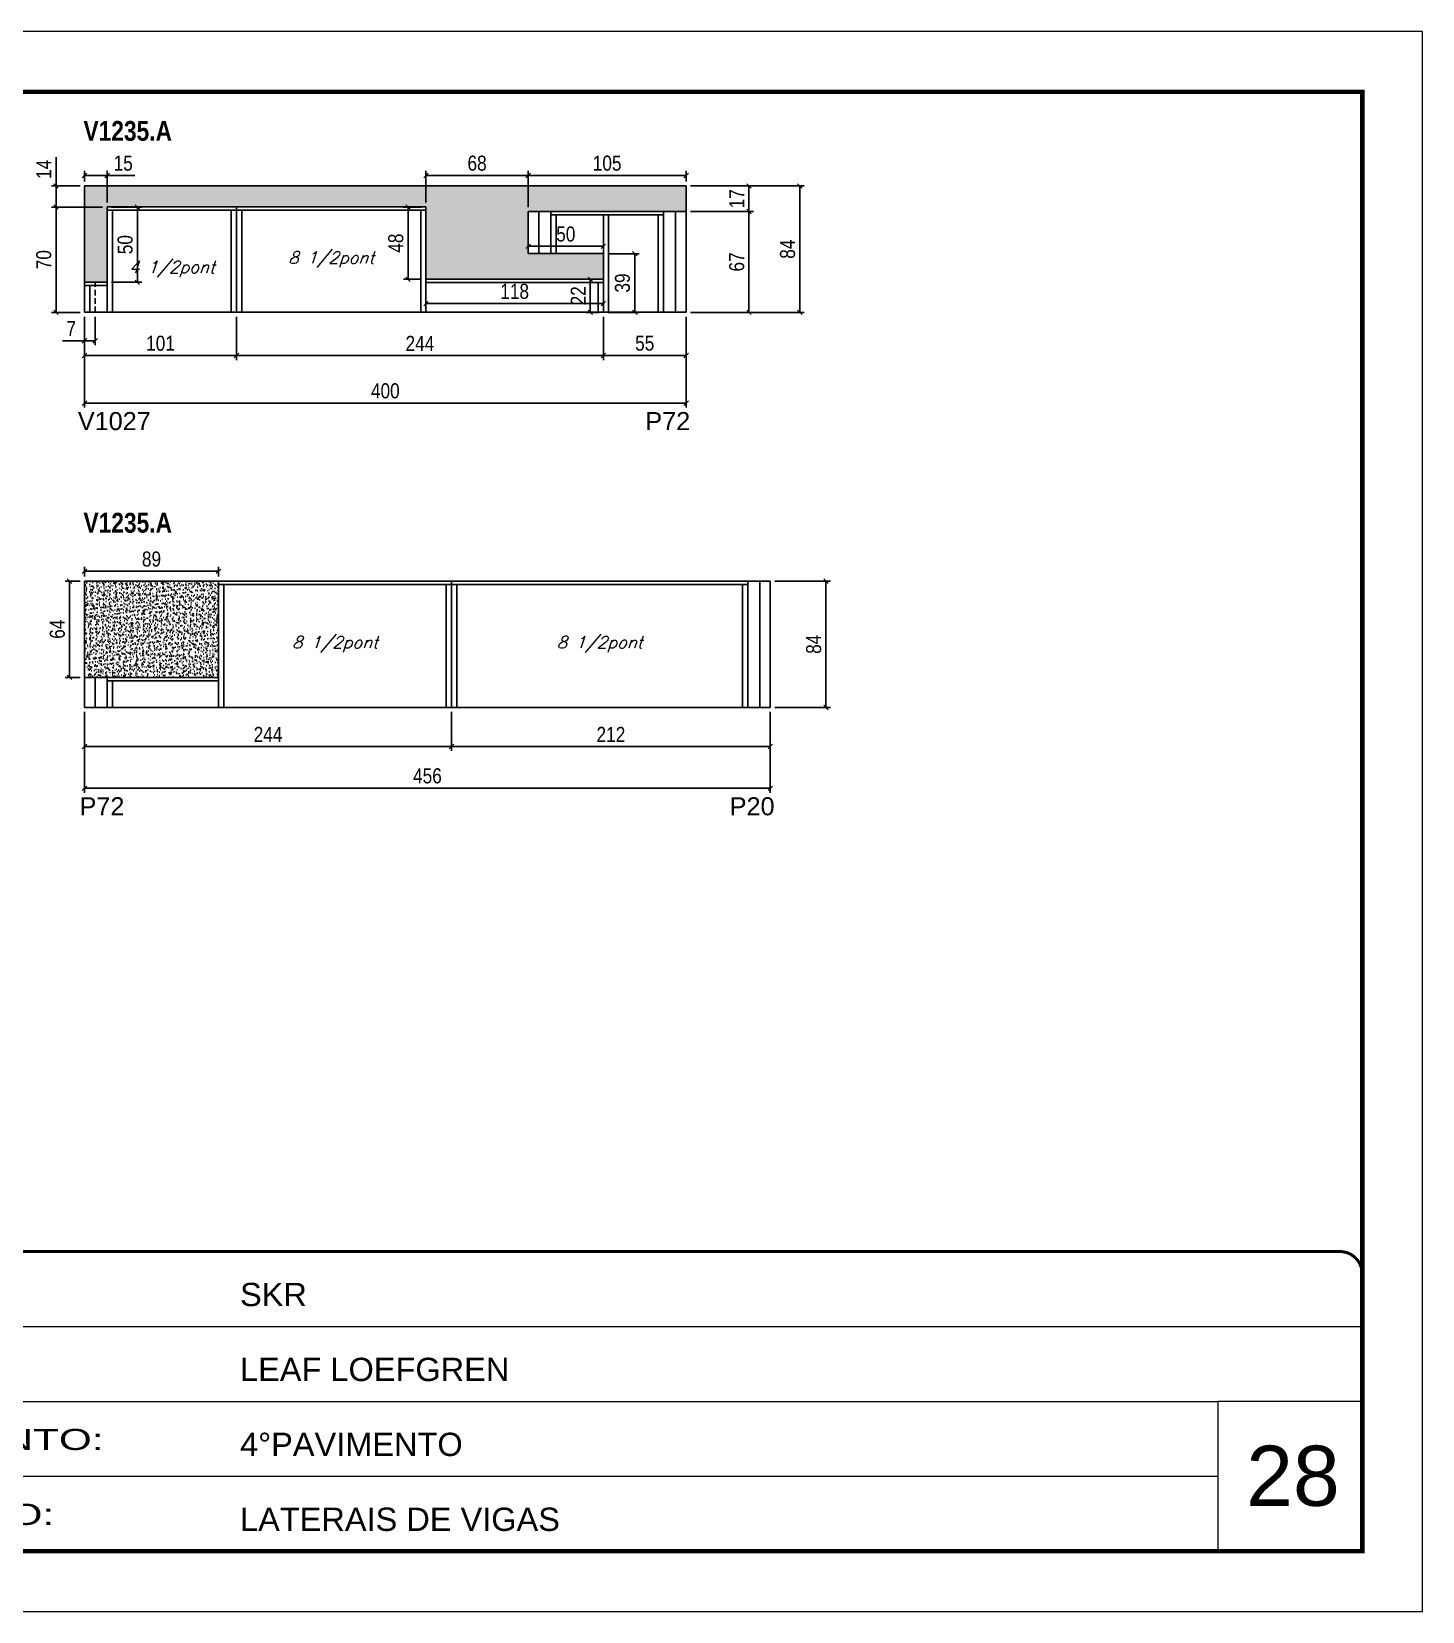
# Model space of a CAD drawing. Extents: x 3309 to 9563, y -2522 to 14608.
# Drawn here: x 8638 to 9563, y 6666 to 7716 of the extents above; entities that cross this region are included whole.
import ezdxf

# ---------------------------------------------------------------- set-up
doc = ezdxf.new("R2010")
doc.units = 0
for name, pattern in [('CONTINUO', [0]), ('DASHED', [0.75, 0.5, -0.25]), ('HIDDEN', [0.375, 0.25, -0.125])]:
    doc.linetypes.add(name, pattern=pattern)
for name, color, linetype in [('5', 5, 'Continuous'), ('COTA', 241, 'Continuous'), ('NOMENCLATURA', 7, 'Continuous'), ('Painéis', 200, 'Continuous'), ('SARR_2.2x7', 40, 'Continuous'), ('SARR_3.5x7', 81, 'Continuous'), ('texto', 7, 'Continuous')]:
    doc.layers.add(name, color=color, linetype=linetype)
for name, color, linetype, lineweight in [('CARIMBO', 255, 'Continuous', 9), ('Folhas', 255, 'Continuous', 9), ('SARRAFO DE PRESSAO', 251, 'DASHED', 9)]:
    doc.layers.add(name, color=color, linetype=linetype, lineweight=lineweight)
doc.styles.add('ARIAL', font='arial.ttf')
doc.styles.add('COTA TECNICA', font='techl___.ttf', dxfattribs={"height": 10})
doc.styles.add('Romans', font='romans.shx')
doc.styles.get("Standard").update_dxf_attribs({"font": 'arial.ttf'})
doc.styles.add('TECNICA', font='techb___.ttf', dxfattribs={"height": 10})
doc.styles.add('Tecnologia', font='')
doc.styles.get('Tecnologia').set_extended_font_data('Forgotten Futurist')
doc.dimstyles.new('PAINEL', dxfattribs={"dimtxt": 10, "dimasz": 3, "dimexe": 3, "dimexo": 3, "dimgap": 3, "dimtad": 1, "dimdec": 1, "dimzin": 12, "dimdsep": 46, "dimtxsty": 'COTA TECNICA', "dimblk1": 'OBLIQUE', "dimblk2": 'OBLIQUE', "dimsah": 1, "dimcen": 0.9, "dimclrd": 4, "dimclre": 4, "dimclrt": 240, "dimadec": 1, "dimazin": 3, "dimtfac": 1, "dimtdec": 1, "dimtmove": 0, "dimatfit": 3, "dimfxl": 1, "dimtolj": 1, "dimtzin": 12, "dimarcsym": 0})

# ---------------------------------------------------------------- blocks, each defined once
blk = doc.blocks.new('9999999999')
at = {"color": 30, "linetype": 'CONTINUO'}
for p, q in [((98564.6, 34379.6), (99584, 34379.6)), ((98564.6, 34329.8), (99488, 34329.8)), ((99584, 34329.8), (99488, 34329.8)), ((99488, 34329.8), (99488, 34230.2)), ((98564.6, 34280), (99488, 34280))]:
    blk.add_line(p, q, dxfattribs=at)
at = {"color": 30, "linetype": 'CONTINUO', "const_width": 2}
blk.add_lwpolyline([(99584, 34230.2), (99584, 34414.4, 0.414214), (99569, 34429.4), (98229, 34429.4, 0.414214), (98214, 34414.4), (98214, 34245.2, 0.414214), (98229, 34230.2), (99584, 34230.2)], format="xyb", dxfattribs=at)
at = {"layer": 'Folhas'}
blk.add_lwpolyline([(98139, 34190.2), (99624, 34190.2), (99624, 35240.2), (98139, 35240.2)], close=True, dxfattribs=at)
at = {"layer": 'Folhas', "color": 30, "const_width": 3}
blk.add_lwpolyline([(98214, 34230.2), (99584, 34230.2), (99584, 35200.2), (98214, 35200.2)], close=True, dxfattribs=at)
at = {"color": 7, "linetype": 'Continuous', "ltscale": 5, "style": 'ARIAL'}
for s, height, p in [('SKR', 15.48, (98837.7, 34393.1)), ('LEAF LOEFGREN', 15.483, (98837.7, 34343.3)), ('4°PAVIMENTO', 15.483, (98837.7, 34293.5)), ('LATERAIS DE VIGAS', 15.483, (98837.7, 34243.7))]:
    blk.add_text(s, height=height, dxfattribs=at).set_placement(p)
at = {"layer": 'Folhas', "color": 7, "style": 'Tecnologia', "width": 1.5}
for s, p in [('PAVIMENTO:', (98573.7, 34297.5)), ('PROJETO:', (98573.7, 34247.7))]:
    blk.add_text(s, height=14, dxfattribs=at).set_placement(p)
blk = doc.blocks.new('_Oblique')
at = {"color": 0, "linetype": 'ByBlock', "lineweight": -2}
blk.add_line((-0.5, -0.5), (0.5, 0.5), dxfattribs=at)
blk = doc.blocks.new('*D2726')
at = {"layer": 'COTA', "color": 4, "linetype": 'ByBlock', "lineweight": -2, "transparency": 16777216}
for p, q in [((8917.2, 7264.2), (8917.2, 7238.3)), ((9129.2, 7264.2), (9129.2, 7238.3)), ((9129.2, 7241.3), (8917.2, 7241.3))]:
    blk.add_line(p, q, dxfattribs=at)
at = {"layer": 'Defpoints', "color": 0, "linetype": 'ByBlock', "transparency": 16777216}
for p in [(8917.2, 7267.2), (9129.2, 7267.2), (8917.2, 7241.3)]:
    blk.add_point(p, dxfattribs=at)
at = {"layer": 'COTA', "color": 4, "linetype": 'ByBlock', "lineweight": -2, "transparency": 16777216, "xscale": 3, "yscale": 3, "zscale": 3, "rotation": 180}
blk.add_blockref('_Oblique', (8917.2, 7241.3), dxfattribs=at)
at = {"layer": 'COTA', "color": 4, "linetype": 'ByBlock', "lineweight": -2, "transparency": 16777216, "xscale": 3, "yscale": 3, "zscale": 3}
blk.add_blockref('_Oblique', (9129.2, 7241.3), dxfattribs=at)
at = {"layer": 'COTA', "color": 240, "linetype": 'ByBlock', "transparency": 16777216, "insert": (9023.2, 7249.3), "char_height": 10, "attachment_point": 5, "style": 'COTA TECNICA'}
blk.add_mtext('\\A1;212', dxfattribs=at)
blk = doc.blocks.new('*D2727')
at = {"layer": 'COTA', "color": 4, "linetype": 'ByBlock', "lineweight": -2, "transparency": 16777216}
for p, q in [((8673.2, 7264.2), (8673.2, 7238.3)), ((8917.2, 7264.2), (8917.2, 7238.3)), ((8917.2, 7241.3), (8673.2, 7241.3))]:
    blk.add_line(p, q, dxfattribs=at)
at = {"layer": 'Defpoints', "color": 0, "linetype": 'ByBlock', "transparency": 16777216}
for p in [(8673.2, 7267.2), (8917.2, 7267.2), (8673.2, 7241.3)]:
    blk.add_point(p, dxfattribs=at)
at = {"layer": 'COTA', "color": 4, "linetype": 'ByBlock', "lineweight": -2, "transparency": 16777216, "xscale": 3, "yscale": 3, "zscale": 3, "rotation": 180}
blk.add_blockref('_Oblique', (8673.2, 7241.3), dxfattribs=at)
at = {"layer": 'COTA', "color": 4, "linetype": 'ByBlock', "lineweight": -2, "transparency": 16777216, "xscale": 3, "yscale": 3, "zscale": 3}
blk.add_blockref('_Oblique', (8917.2, 7241.3), dxfattribs=at)
at = {"layer": 'COTA', "color": 240, "linetype": 'ByBlock', "transparency": 16777216, "insert": (8795.2, 7249.3), "char_height": 10, "attachment_point": 5, "style": 'COTA TECNICA'}
blk.add_mtext('\\A1;244', dxfattribs=at)
blk = doc.blocks.new('*D2734')
at = {"layer": 'COTA', "color": 4, "linetype": 'ByBlock', "lineweight": -2, "transparency": 16777216}
for p, q in [((8673.2, 7264.2), (8673.2, 7210.5)), ((9129.2, 7264.2), (9129.2, 7210.5)), ((9129.2, 7213.5), (8673.2, 7213.5))]:
    blk.add_line(p, q, dxfattribs=at)
at = {"layer": 'Defpoints', "color": 0, "linetype": 'ByBlock', "transparency": 16777216}
for p in [(8673.2, 7267.2), (9129.2, 7267.2), (8673.2, 7213.5)]:
    blk.add_point(p, dxfattribs=at)
at = {"layer": 'COTA', "color": 4, "linetype": 'ByBlock', "lineweight": -2, "transparency": 16777216, "xscale": 3, "yscale": 3, "zscale": 3, "rotation": 180}
blk.add_blockref('_Oblique', (8673.2, 7213.5), dxfattribs=at)
at = {"layer": 'COTA', "color": 4, "linetype": 'ByBlock', "lineweight": -2, "transparency": 16777216, "xscale": 3, "yscale": 3, "zscale": 3}
blk.add_blockref('_Oblique', (9129.2, 7213.5), dxfattribs=at)
at = {"layer": 'COTA', "color": 240, "linetype": 'ByBlock', "transparency": 16777216, "insert": (8901.2, 7221.7), "char_height": 10, "attachment_point": 5, "style": 'COTA TECNICA'}
blk.add_mtext('\\A1;456', dxfattribs=at)
blk = doc.blocks.new('*D2735')
at = {"layer": 'COTA', "color": 4, "lineweight": -2, "transparency": 16777216}
for p, q in [((9132.2, 7351.2), (9169.2, 7351.2)), ((9166.2, 7351.2), (9166.2, 7267.2)), ((9132.2, 7267.2), (9169.2, 7267.2))]:
    blk.add_line(p, q, dxfattribs=at)
at = {"layer": 'Defpoints', "color": 0, "transparency": 16777216}
for p in [(9129.2, 7351.2, 0), (9129.2, 7267.2, 0), (9166.2, 7267.2)]:
    blk.add_point(p, dxfattribs=at)
at = {"layer": 'COTA', "color": 4, "lineweight": -2, "transparency": 16777216, "xscale": 3, "yscale": 3, "zscale": 3}
for p, rotation in [((9166.2, 7351.2), 90), ((9166.2, 7267.2), 270)]:
    blk.add_blockref('_Oblique', p, dxfattribs=dict(at, rotation=rotation))
at = {"layer": 'COTA', "color": 240, "transparency": 16777216, "insert": (9158.1, 7309.2), "char_height": 10, "attachment_point": 5, "rotation": 90, "style": 'COTA TECNICA'}
blk.add_mtext('\\A1;84', dxfattribs=at)
blk = doc.blocks.new('*D2738')
at = {"layer": 'COTA', "color": 4, "lineweight": -2, "transparency": 16777216}
for p, q in [((9018.2, 7526.8), (9018.2, 7498.1)), ((9073.2, 7526.8), (9073.2, 7498.1)), ((9018.2, 7501.1), (9073.2, 7501.1))]:
    blk.add_line(p, q, dxfattribs=at)
at = {"layer": 'Defpoints', "color": 0, "transparency": 16777216}
for p in [(9018.2, 7529.8), (9073.2, 7529.8), (9073.2, 7501.1)]:
    blk.add_point(p, dxfattribs=at)
at = {"layer": 'COTA', "color": 4, "lineweight": -2, "transparency": 16777216, "xscale": 3, "yscale": 3, "zscale": 3, "rotation": 180}
blk.add_blockref('_Oblique', (9018.2, 7501.1), dxfattribs=at)
at = {"layer": 'COTA', "color": 4, "lineweight": -2, "transparency": 16777216, "xscale": 3, "yscale": 3, "zscale": 3}
blk.add_blockref('_Oblique', (9073.2, 7501.1), dxfattribs=at)
at = {"layer": 'COTA', "color": 240, "transparency": 16777216, "insert": (9045.7, 7509.3), "char_height": 10, "attachment_point": 5, "style": 'COTA TECNICA'}
blk.add_mtext('\\A1;55', dxfattribs=at)
blk = doc.blocks.new('*D2739')
at = {"layer": 'COTA', "color": 4, "lineweight": -2, "transparency": 16777216}
for p, q in [((8673.2, 7526.8), (8673.2, 7466.5)), ((9073.2, 7526.8), (9073.2, 7466.5)), ((8673.2, 7469.5), (9073.2, 7469.5))]:
    blk.add_line(p, q, dxfattribs=at)
at = {"layer": 'Defpoints', "color": 0, "transparency": 16777216}
for p in [(8673.2, 7529.8), (9073.2, 7529.8), (9073.2, 7469.5)]:
    blk.add_point(p, dxfattribs=at)
at = {"layer": 'COTA', "color": 4, "lineweight": -2, "transparency": 16777216, "xscale": 3, "yscale": 3, "zscale": 3, "rotation": 180}
blk.add_blockref('_Oblique', (8673.2, 7469.5), dxfattribs=at)
at = {"layer": 'COTA', "color": 4, "lineweight": -2, "transparency": 16777216, "xscale": 3, "yscale": 3, "zscale": 3}
blk.add_blockref('_Oblique', (9073.2, 7469.5), dxfattribs=at)
at = {"layer": 'COTA', "color": 240, "transparency": 16777216, "insert": (8873.2, 7477.6), "char_height": 10, "attachment_point": 5, "style": 'COTA TECNICA'}
blk.add_mtext('\\A1;400', dxfattribs=at)
blk = doc.blocks.new('*D2741')
at = {"layer": 'COTA', "color": 4, "lineweight": -2, "transparency": 16777216}
for p, q in [((9076.2, 7596.8), (9118, 7596.8)), ((9115, 7596.8), (9115, 7529.8)), ((9076.2, 7529.8), (9118, 7529.8))]:
    blk.add_line(p, q, dxfattribs=at)
at = {"layer": 'Defpoints', "color": 0, "transparency": 16777216}
for p in [(9073.2, 7596.8), (9073.2, 7529.8), (9115, 7529.8)]:
    blk.add_point(p, dxfattribs=at)
at = {"layer": 'COTA', "color": 4, "lineweight": -2, "transparency": 16777216, "xscale": 3, "yscale": 3, "zscale": 3}
for p, rotation in [((9115, 7596.8), 90), ((9115, 7529.8), 270)]:
    blk.add_blockref('_Oblique', p, dxfattribs=dict(at, rotation=rotation))
at = {"layer": 'COTA', "color": 240, "transparency": 16777216, "insert": (9106.9, 7563.3), "char_height": 10, "attachment_point": 5, "rotation": 90, "style": 'COTA TECNICA'}
blk.add_mtext('\\A1;67', dxfattribs=at)
blk = doc.blocks.new('*D2731')
at = {"layer": 'COTA', "color": 4, "lineweight": -2, "transparency": 16777216}
for p, q in [((8685.2, 7599.8), (8651.2, 7599.8)), ((8654.2, 7599.8), (8654.2, 7529.8)), ((8670.2, 7529.8), (8651.2, 7529.8))]:
    blk.add_line(p, q, dxfattribs=at)
at = {"layer": 'Defpoints', "color": 0, "transparency": 16777216}
for p in [(8688.2, 7599.8), (8654.2, 7529.8), (8673.2, 7529.8)]:
    blk.add_point(p, dxfattribs=at)
at = {"layer": 'COTA', "color": 4, "lineweight": -2, "transparency": 16777216, "xscale": 3, "yscale": 3, "zscale": 3}
for p, rotation in [((8654.2, 7599.8), 90), ((8654.2, 7529.8), 270)]:
    blk.add_blockref('_Oblique', p, dxfattribs=dict(at, rotation=rotation))
at = {"layer": 'COTA', "color": 240, "transparency": 16777216, "insert": (8646.1, 7564.8), "char_height": 10, "attachment_point": 5, "rotation": 90, "style": 'COTA TECNICA'}
blk.add_mtext('\\A1;70', dxfattribs=at)
blk = doc.blocks.new('*D2732')
at = {"layer": 'COTA', "color": 4, "lineweight": -2, "transparency": 16777216}
for p, q in [((8654.2, 7613.8), (8654.2, 7633)), ((8670.2, 7613.8), (8651.2, 7613.8)), ((8654.2, 7599.8), (8654.2, 7613.8)), ((8685.2, 7599.8), (8651.2, 7599.8))]:
    blk.add_line(p, q, dxfattribs=at)
at = {"layer": 'Defpoints', "color": 0, "transparency": 16777216}
for p in [(8654.2, 7613.8), (8673.2, 7613.8), (8688.2, 7599.8)]:
    blk.add_point(p, dxfattribs=at)
at = {"layer": 'COTA', "color": 4, "lineweight": -2, "transparency": 16777216, "xscale": 3, "yscale": 3, "zscale": 3}
for p, rotation in [((8654.2, 7613.8), 90), ((8654.2, 7599.8), 270)]:
    blk.add_blockref('_Oblique', p, dxfattribs=dict(at, rotation=rotation))
at = {"layer": 'COTA', "color": 240, "transparency": 16777216, "insert": (8646.1, 7624.9), "char_height": 10, "attachment_point": 5, "rotation": 90, "style": 'COTA TECNICA'}
blk.add_mtext('\\A1;14', dxfattribs=at)
blk = doc.blocks.new('*D2743')
at = {"layer": 'COTA', "color": 4, "lineweight": -2, "transparency": 16777216}
for p, q in [((8673.2, 7526.8), (8673.2, 7507.9)), ((8680.2, 7526.8), (8680.2, 7507.9)), ((8673.2, 7510.9), (8658.5, 7510.9)), ((8680.2, 7510.9), (8673.2, 7510.9))]:
    blk.add_line(p, q, dxfattribs=at)
at = {"layer": 'Defpoints', "color": 0, "transparency": 16777216}
for p in [(8673.2, 7529.8), (8680.2, 7529.8), (8673.2, 7510.9)]:
    blk.add_point(p, dxfattribs=at)
at = {"layer": 'COTA', "color": 4, "lineweight": -2, "transparency": 16777216, "xscale": 3, "yscale": 3, "zscale": 3, "rotation": 180}
blk.add_blockref('_Oblique', (8673.2, 7510.9), dxfattribs=at)
at = {"layer": 'COTA', "color": 4, "lineweight": -2, "transparency": 16777216, "xscale": 3, "yscale": 3, "zscale": 3}
blk.add_blockref('_Oblique', (8680.2, 7510.9), dxfattribs=at)
at = {"layer": 'COTA', "color": 240, "transparency": 16777216, "insert": (8664.3, 7519), "char_height": 10, "attachment_point": 5, "style": 'COTA TECNICA'}
blk.add_mtext('\\A1;7', dxfattribs=at)
blk = doc.blocks.new('*D2744')
at = {"layer": 'COTA', "color": 4, "lineweight": -2, "transparency": 16777216}
for p, q in [((8900.2, 7602.8), (8900.2, 7623.8)), ((8968.2, 7599.8), (8968.2, 7623.8)), ((8968.2, 7620.8), (8900.2, 7620.8))]:
    blk.add_line(p, q, dxfattribs=at)
at = {"layer": 'Defpoints', "color": 0, "transparency": 16777216}
for p in [(8900.2, 7620.8), (8900.2, 7599.8), (8968.2, 7596.8)]:
    blk.add_point(p, dxfattribs=at)
at = {"layer": 'COTA', "color": 4, "lineweight": -2, "transparency": 16777216, "xscale": 3, "yscale": 3, "zscale": 3, "rotation": 180}
blk.add_blockref('_Oblique', (8900.2, 7620.8), dxfattribs=at)
at = {"layer": 'COTA', "color": 4, "lineweight": -2, "transparency": 16777216, "xscale": 3, "yscale": 3, "zscale": 3}
blk.add_blockref('_Oblique', (8968.2, 7620.8), dxfattribs=at)
at = {"layer": 'COTA', "color": 240, "transparency": 16777216, "insert": (8934.2, 7628.9), "char_height": 10, "attachment_point": 5, "style": 'COTA TECNICA'}
blk.add_mtext('\\A1;68', dxfattribs=at)
blk = doc.blocks.new('*D2745')
at = {"layer": 'COTA', "color": 4, "lineweight": -2, "transparency": 16777216}
for p, q in [((8673.2, 7616.8), (8673.2, 7623.8)), ((8688.2, 7602.8), (8688.2, 7623.8)), ((8673.2, 7620.8), (8688.2, 7620.8)), ((8688.2, 7620.8), (8706.6, 7620.8))]:
    blk.add_line(p, q, dxfattribs=at)
at = {"layer": 'Defpoints', "color": 0, "transparency": 16777216}
for p in [(8673.2, 7613.8), (8688.2, 7620.8), (8688.2, 7599.8)]:
    blk.add_point(p, dxfattribs=at)
at = {"layer": 'COTA', "color": 4, "lineweight": -2, "transparency": 16777216, "xscale": 3, "yscale": 3, "zscale": 3, "rotation": 180}
blk.add_blockref('_Oblique', (8673.2, 7620.8), dxfattribs=at)
at = {"layer": 'COTA', "color": 4, "lineweight": -2, "transparency": 16777216, "xscale": 3, "yscale": 3, "zscale": 3}
blk.add_blockref('_Oblique', (8688.2, 7620.8), dxfattribs=at)
at = {"layer": 'COTA', "color": 240, "transparency": 16777216, "insert": (8698.9, 7628.9), "char_height": 10, "attachment_point": 5, "style": 'COTA TECNICA'}
blk.add_mtext('\\A1;15', dxfattribs=at)
blk = doc.blocks.new('*D2747')
at = {"layer": 'COTA', "color": 4, "lineweight": -2, "transparency": 16777216}
for p, q in [((9076.2, 7613.8), (9118, 7613.8)), ((9115, 7596.8), (9115, 7613.8)), ((9076.2, 7596.8), (9118, 7596.8))]:
    blk.add_line(p, q, dxfattribs=at)
at = {"layer": 'Defpoints', "color": 0, "transparency": 16777216}
for p in [(9073.2, 7613.8), (9115, 7613.8), (9073.2, 7596.8)]:
    blk.add_point(p, dxfattribs=at)
at = {"layer": 'COTA', "color": 4, "lineweight": -2, "transparency": 16777216, "xscale": 3, "yscale": 3, "zscale": 3}
for p, rotation in [((9115, 7613.8), 90), ((9115, 7596.8), 270)]:
    blk.add_blockref('_Oblique', p, dxfattribs=dict(at, rotation=rotation))
at = {"layer": 'COTA', "color": 240, "transparency": 16777216, "insert": (9106.9, 7605.3), "char_height": 10, "attachment_point": 5, "rotation": 90, "style": 'COTA TECNICA'}
blk.add_mtext('\\A1;17', dxfattribs=at)
blk = doc.blocks.new('*D2748')
at = {"layer": 'COTA', "color": 4, "lineweight": -2, "transparency": 16777216}
for p, q in [((9076.2, 7613.8), (9151.8, 7613.8)), ((9148.8, 7529.8), (9148.8, 7613.8)), ((9076.2, 7529.8), (9151.8, 7529.8))]:
    blk.add_line(p, q, dxfattribs=at)
at = {"layer": 'Defpoints', "color": 0, "transparency": 16777216}
for p in [(9073.2, 7613.8), (9148.8, 7613.8), (9073.2, 7529.8)]:
    blk.add_point(p, dxfattribs=at)
at = {"layer": 'COTA', "color": 4, "lineweight": -2, "transparency": 16777216, "xscale": 3, "yscale": 3, "zscale": 3}
for p, rotation in [((9148.8, 7613.8), 90), ((9148.8, 7529.8), 270)]:
    blk.add_blockref('_Oblique', p, dxfattribs=dict(at, rotation=rotation))
at = {"layer": 'COTA', "color": 240, "transparency": 16777216, "insert": (9140.7, 7571.8), "char_height": 10, "attachment_point": 5, "rotation": 90, "style": 'COTA TECNICA'}
blk.add_mtext('\\A1;84', dxfattribs=at)
blk = doc.blocks.new('*D2749')
at = {"layer": 'COTA', "color": 4, "lineweight": -2, "transparency": 16777216}
for p, q in [((8968.2, 7599.8), (8968.2, 7623.8)), ((9073.2, 7616.8), (9073.2, 7623.8)), ((8968.2, 7620.8), (9073.2, 7620.8))]:
    blk.add_line(p, q, dxfattribs=at)
at = {"layer": 'Defpoints', "color": 0, "transparency": 16777216}
for p in [(9073.2, 7620.8), (9073.2, 7613.8), (8968.2, 7596.8)]:
    blk.add_point(p, dxfattribs=at)
at = {"layer": 'COTA', "color": 4, "lineweight": -2, "transparency": 16777216, "xscale": 3, "yscale": 3, "zscale": 3, "rotation": 180}
blk.add_blockref('_Oblique', (8968.2, 7620.8), dxfattribs=at)
at = {"layer": 'COTA', "color": 4, "lineweight": -2, "transparency": 16777216, "xscale": 3, "yscale": 3, "zscale": 3}
blk.add_blockref('_Oblique', (9073.2, 7620.8), dxfattribs=at)
at = {"layer": 'COTA', "color": 240, "transparency": 16777216, "insert": (9020.7, 7628.9), "char_height": 10, "attachment_point": 5, "style": 'COTA TECNICA'}
blk.add_mtext('\\A1;105', dxfattribs=at)
blk = doc.blocks.new('*D2750')
at = {"layer": 'COTA', "color": 4, "lineweight": -2, "transparency": 16777216}
for p, q in [((8968.2, 7571.8), (8968.2, 7576.7)), ((9018.2, 7573.7), (8968.2, 7573.7)), ((9018.2, 7571.8), (9018.2, 7576.7))]:
    blk.add_line(p, q, dxfattribs=at)
at = {"layer": 'Defpoints', "color": 0, "transparency": 16777216}
for p in [(8968.2, 7573.7), (8968.2, 7568.8), (9018.2, 7568.8)]:
    blk.add_point(p, dxfattribs=at)
at = {"layer": 'COTA', "color": 4, "lineweight": -2, "transparency": 16777216, "xscale": 3, "yscale": 3, "zscale": 3, "rotation": 180}
blk.add_blockref('_Oblique', (8968.2, 7573.7), dxfattribs=at)
at = {"layer": 'COTA', "color": 4, "lineweight": -2, "transparency": 16777216, "xscale": 3, "yscale": 3, "zscale": 3}
blk.add_blockref('_Oblique', (9018.2, 7573.7), dxfattribs=at)
at = {"layer": 'COTA', "color": 240, "transparency": 16777216, "insert": (8993.2, 7581.8), "char_height": 10, "attachment_point": 5, "style": 'COTA TECNICA'}
blk.add_mtext('\\A1;50', dxfattribs=at)
blk = doc.blocks.new('*D2751')
at = {"layer": 'COTA', "color": 4, "lineweight": -2, "transparency": 16777216}
for p, q in [((9021.2, 7568.8), (9042.1, 7568.8)), ((9039.1, 7568.8), (9039.1, 7529.8)), ((9021.2, 7529.8), (9042.1, 7529.8))]:
    blk.add_line(p, q, dxfattribs=at)
at = {"layer": 'Defpoints', "color": 0, "transparency": 16777216}
for p in [(9018.2, 7568.8), (9018.2, 7529.8), (9039.1, 7529.8)]:
    blk.add_point(p, dxfattribs=at)
at = {"layer": 'COTA', "color": 4, "lineweight": -2, "transparency": 16777216, "xscale": 3, "yscale": 3, "zscale": 3}
for p, rotation in [((9039.1, 7568.8), 90), ((9039.1, 7529.8), 270)]:
    blk.add_blockref('_Oblique', p, dxfattribs=dict(at, rotation=rotation))
at = {"layer": 'COTA', "color": 240, "transparency": 16777216, "insert": (9030.9, 7549.3), "char_height": 10, "attachment_point": 5, "rotation": 90, "style": 'COTA TECNICA'}
blk.add_mtext('\\A1;39', dxfattribs=at)
blk = doc.blocks.new('*D2752')
at = {"layer": 'COTA', "color": 4, "lineweight": -2, "transparency": 16777216}
for p, q in [((8673.2, 7526.8), (8673.2, 7498.1)), ((8774.2, 7526.8), (8774.2, 7498.1)), ((8673.2, 7501.1), (8774.2, 7501.1))]:
    blk.add_line(p, q, dxfattribs=at)
at = {"layer": 'Defpoints', "color": 0, "transparency": 16777216}
for p in [(8673.2, 7529.8), (8774.2, 7529.8), (8774.2, 7501.1)]:
    blk.add_point(p, dxfattribs=at)
at = {"layer": 'COTA', "color": 4, "lineweight": -2, "transparency": 16777216, "xscale": 3, "yscale": 3, "zscale": 3, "rotation": 180}
blk.add_blockref('_Oblique', (8673.2, 7501.1), dxfattribs=at)
at = {"layer": 'COTA', "color": 4, "lineweight": -2, "transparency": 16777216, "xscale": 3, "yscale": 3, "zscale": 3}
blk.add_blockref('_Oblique', (8774.2, 7501.1), dxfattribs=at)
at = {"layer": 'COTA', "color": 240, "transparency": 16777216, "insert": (8723.7, 7509.2), "char_height": 10, "attachment_point": 5, "style": 'COTA TECNICA'}
blk.add_mtext('\\A1;101', dxfattribs=at)
blk = doc.blocks.new('*D2753')
at = {"layer": 'COTA', "color": 4, "lineweight": -2, "transparency": 16777216}
for p, q in [((8774.2, 7526.8), (8774.2, 7498.1)), ((9018.2, 7526.8), (9018.2, 7498.1)), ((8774.2, 7501.1), (9018.2, 7501.1))]:
    blk.add_line(p, q, dxfattribs=at)
at = {"layer": 'Defpoints', "color": 0, "transparency": 16777216}
for p in [(8774.2, 7529.8), (9018.2, 7529.8), (9018.2, 7501.1)]:
    blk.add_point(p, dxfattribs=at)
at = {"layer": 'COTA', "color": 4, "lineweight": -2, "transparency": 16777216, "xscale": 3, "yscale": 3, "zscale": 3, "rotation": 180}
blk.add_blockref('_Oblique', (8774.2, 7501.1), dxfattribs=at)
at = {"layer": 'COTA', "color": 4, "lineweight": -2, "transparency": 16777216, "xscale": 3, "yscale": 3, "zscale": 3}
blk.add_blockref('_Oblique', (9018.2, 7501.1), dxfattribs=at)
at = {"layer": 'COTA', "color": 240, "transparency": 16777216, "insert": (8896.2, 7509.2), "char_height": 10, "attachment_point": 5, "style": 'COTA TECNICA'}
blk.add_mtext('\\A1;244', dxfattribs=at)
blk = doc.blocks.new('*D2754')
at = {"layer": 'COTA', "color": 4, "lineweight": -2, "transparency": 16777216}
for p, q in [((8900.2, 7548.8), (8900.2, 7532.6)), ((9018.2, 7548.8), (9018.2, 7532.6)), ((9018.2, 7535.6), (8900.2, 7535.6))]:
    blk.add_line(p, q, dxfattribs=at)
at = {"layer": 'Defpoints', "color": 0, "transparency": 16777216}
for p in [(8900.2, 7551.8), (9018.2, 7551.8), (8900.2, 7535.6)]:
    blk.add_point(p, dxfattribs=at)
at = {"layer": 'COTA', "color": 4, "lineweight": -2, "transparency": 16777216, "xscale": 3, "yscale": 3, "zscale": 3, "rotation": 180}
blk.add_blockref('_Oblique', (8900.2, 7535.6), dxfattribs=at)
at = {"layer": 'COTA', "color": 4, "lineweight": -2, "transparency": 16777216, "xscale": 3, "yscale": 3, "zscale": 3}
blk.add_blockref('_Oblique', (9018.2, 7535.6), dxfattribs=at)
at = {"layer": 'COTA', "color": 240, "transparency": 16777216, "insert": (8959.2, 7543.7), "char_height": 10, "attachment_point": 5, "style": 'COTA TECNICA'}
blk.add_mtext('\\A1;118', dxfattribs=at)
blk = doc.blocks.new('*D2755')
at = {"layer": 'COTA', "color": 4, "lineweight": -2, "transparency": 16777216}
for p, q in [((9015.2, 7551.8), (9006.5, 7551.8)), ((9009.5, 7529.8), (9009.5, 7551.8)), ((9015.2, 7529.8), (9006.5, 7529.8))]:
    blk.add_line(p, q, dxfattribs=at)
at = {"layer": 'Defpoints', "color": 0, "transparency": 16777216}
for p in [(9009.5, 7551.8), (9018.2, 7551.8), (9018.2, 7529.8)]:
    blk.add_point(p, dxfattribs=at)
at = {"layer": 'COTA', "color": 4, "lineweight": -2, "transparency": 16777216, "xscale": 3, "yscale": 3, "zscale": 3}
for p, rotation in [((9009.5, 7551.8), 90), ((9009.5, 7529.8), 270)]:
    blk.add_blockref('_Oblique', p, dxfattribs=dict(at, rotation=rotation))
at = {"layer": 'COTA', "color": 240, "transparency": 16777216, "insert": (9001.5, 7540.8), "char_height": 10, "attachment_point": 5, "rotation": 90, "style": 'COTA TECNICA'}
blk.add_mtext('\\A1;22', dxfattribs=at)
blk = doc.blocks.new('*D2756')
at = {"layer": 'COTA', "color": 4, "lineweight": -2, "transparency": 16777216}
for p, q in [((8897.2, 7599.8), (8885.3, 7599.8)), ((8888.3, 7551.8), (8888.3, 7599.8)), ((8897.2, 7551.8), (8885.3, 7551.8))]:
    blk.add_line(p, q, dxfattribs=at)
at = {"layer": 'Defpoints', "color": 0, "transparency": 16777216}
for p in [(8888.3, 7599.8), (8900.2, 7599.8), (8900.2, 7551.8)]:
    blk.add_point(p, dxfattribs=at)
at = {"layer": 'COTA', "color": 4, "lineweight": -2, "transparency": 16777216, "xscale": 3, "yscale": 3, "zscale": 3}
for p, rotation in [((8888.3, 7599.8), 90), ((8888.3, 7551.8), 270)]:
    blk.add_blockref('_Oblique', p, dxfattribs=dict(at, rotation=rotation))
at = {"layer": 'COTA', "color": 240, "transparency": 16777216, "insert": (8880.2, 7575.8), "char_height": 10, "attachment_point": 5, "rotation": 90, "style": 'COTA TECNICA'}
blk.add_mtext('\\A1;48', dxfattribs=at)
blk = doc.blocks.new('*D2757')
at = {"layer": 'COTA', "color": 4, "lineweight": -2, "transparency": 16777216}
for p, q in [((8691.2, 7599.8), (8711.3, 7599.8)), ((8708.3, 7599.8), (8708.3, 7549.8)), ((8691.2, 7549.8), (8711.3, 7549.8))]:
    blk.add_line(p, q, dxfattribs=at)
at = {"layer": 'Defpoints', "color": 0, "transparency": 16777216}
for p in [(8688.2, 7599.8), (8688.2, 7549.8), (8708.3, 7549.8)]:
    blk.add_point(p, dxfattribs=at)
at = {"layer": 'COTA', "color": 4, "lineweight": -2, "transparency": 16777216, "xscale": 3, "yscale": 3, "zscale": 3}
for p, rotation in [((8708.3, 7599.8), 90), ((8708.3, 7549.8), 270)]:
    blk.add_blockref('_Oblique', p, dxfattribs=dict(at, rotation=rotation))
at = {"layer": 'COTA', "color": 240, "transparency": 16777216, "insert": (8700.2, 7574.8), "char_height": 10, "attachment_point": 5, "rotation": 90, "style": 'COTA TECNICA'}
blk.add_mtext('\\A1;50', dxfattribs=at)
blk = doc.blocks.new('*D2758')
at = {"layer": 'COTA', "color": 4, "lineweight": -2, "transparency": 16777216}
for p, q in [((8673.2, 7354.2), (8673.2, 7360.7)), ((8762.2, 7354.2), (8762.2, 7360.7)), ((8762.2, 7357.7), (8673.2, 7357.7))]:
    blk.add_line(p, q, dxfattribs=at)
at = {"layer": 'Defpoints', "color": 0, "transparency": 16777216}
for p in [(8673.2, 7357.7), (8673.2, 7351.2), (8762.2, 7351.2)]:
    blk.add_point(p, dxfattribs=at)
at = {"layer": 'COTA', "color": 4, "lineweight": -2, "transparency": 16777216, "xscale": 3, "yscale": 3, "zscale": 3, "rotation": 180}
blk.add_blockref('_Oblique', (8673.2, 7357.7), dxfattribs=at)
at = {"layer": 'COTA', "color": 4, "lineweight": -2, "transparency": 16777216, "xscale": 3, "yscale": 3, "zscale": 3}
blk.add_blockref('_Oblique', (8762.2, 7357.7), dxfattribs=at)
at = {"layer": 'COTA', "color": 240, "transparency": 16777216, "insert": (8717.7, 7365.8), "char_height": 10, "attachment_point": 5, "style": 'COTA TECNICA'}
blk.add_mtext('\\A1;89', dxfattribs=at)
blk = doc.blocks.new('*D2759')
at = {"layer": 'COTA', "color": 4, "lineweight": -2, "transparency": 16777216}
for p, q in [((8670.2, 7351.2), (8660.2, 7351.2)), ((8663.2, 7287.2), (8663.2, 7351.2)), ((8670.2, 7287.2), (8660.2, 7287.2))]:
    blk.add_line(p, q, dxfattribs=at)
at = {"layer": 'Defpoints', "color": 0, "transparency": 16777216}
for p in [(8663.2, 7351.2), (8673.2, 7351.2), (8673.2, 7287.2)]:
    blk.add_point(p, dxfattribs=at)
at = {"layer": 'COTA', "color": 4, "lineweight": -2, "transparency": 16777216, "xscale": 3, "yscale": 3, "zscale": 3}
for p, rotation in [((8663.2, 7351.2), 90), ((8663.2, 7287.2), 270)]:
    blk.add_blockref('_Oblique', p, dxfattribs=dict(at, rotation=rotation))
at = {"layer": 'COTA', "color": 240, "transparency": 16777216, "insert": (8655.1, 7319.2), "char_height": 10, "attachment_point": 5, "rotation": 90, "style": 'COTA TECNICA'}
blk.add_mtext('\\A1;64', dxfattribs=at)

msp = doc.modelspace()

# ---------------------------------------------------------------- hatches: boundary and pattern name
at = {"layer": 'COTA'}
h = msp.add_hatch(dxfattribs=at)
h.set_pattern_fill('AR-CONC', color=256, scale=0.03)
h.set_pattern_definition([(50, (35.5063, 0), (5.46554, -0.4781726), [0.5715, -6.2865]), (355, (35.5063, 0), (-1.0573026, 5.7317054), [0.4572, -5.0292175]), (100.451445, (35.962, -0.04), (4.4082374, 5.2535326), [0.4857003, -5.3427073]), (46.1842, (35.506, 1.524), (8.1323712, -1.26127), [0.85725, -9.42975]), (96.63556, (36.184, 1.419), (7.122124, 7.422784), [0.7285507, -8.014068]), (351.18415, (35.506, 1.524), (7.122124, 7.422784), [0.685799, -7.543792]), (21, (36.2683, 1.143), (4.5484317, -3.067956), [0.5715, -6.2865]), (326, (36.2683, 1.143), (1.8540609, 5.525639), [0.4572, -5.0292]), (71.451445, (36.6473, 0.8873), (6.4024926, 2.457683), [0.4857003, -5.342698]), (37.5, (35.5063, 0), (0.0926581, 2.53665117), [0, -4.96824, 0, -5.1054, 0, -5.04825]), (7.5, (35.5063, 0), (2.0045899, 3.00541724), [0, -2.91084, 0, -4.85394, 0, -1.92405]), (327.5, (33.807, 0), (4.06771786, -0.17186232), [0, -1.905, 0, -5.9436, 0, -7.8867]), (317.5, (33.045, 0), (4.4438754, 0.7627947), [0, -2.4765, 0, -3.94716, 0, -5.6007])])
h.paths.add_polyline_path([(8900.2, 7551.85), (9018.2, 7551.85), (9018.2, 7568.85), (8968.2, 7568.85), (8968.2, 7596.85), (9073.2, 7596.85), (9073.2, 7613.85), (8673.2, 7613.85), (8673.2, 7549.85), (8688.2, 7549.85), (8688.2, 7599.85), (8900.2, 7599.85)])
h = msp.add_hatch(dxfattribs=at)
h.set_pattern_fill('AR-CONC', color=256, scale=0.03)
h.set_pattern_definition([(50, (35.5063, -58.417), (5.46554, -0.4781726), [0.5715, -6.2865]), (355, (35.5063, -58.417), (-1.0573026, 5.7317054), [0.4572, -5.0292175]), (100.451445, (35.962, -58.457), (4.4082374, 5.2535326), [0.4857003, -5.3427073]), (46.1842, (35.506, -56.893), (8.1323712, -1.26127), [0.85725, -9.42975]), (96.63556, (36.184, -56.998), (7.122124, 7.422784), [0.7285507, -8.014068]), (351.18415, (35.506, -56.893), (7.122124, 7.422784), [0.685799, -7.543792]), (21, (36.2683, -57.274), (4.5484317, -3.067956), [0.5715, -6.2865]), (326, (36.2683, -57.274), (1.8540609, 5.525639), [0.4572, -5.0292]), (71.451445, (36.6473, -57.53), (6.4024926, 2.457683), [0.4857003, -5.342698]), (37.5, (35.5063, -58.4171), (0.0926581, 2.53665117), [0, -4.96824, 0, -5.1054, 0, -5.04825]), (7.5, (35.5063, -58.417), (2.0045899, 3.00541724), [0, -2.91084, 0, -4.85394, 0, -1.92405]), (327.5, (33.807, -58.4171), (4.06771786, -0.17186232), [0, -1.905, 0, -5.9436, 0, -7.8867]), (317.5, (33.045, -58.417), (4.4438754, 0.7627947), [0, -2.4765, 0, -3.94716, 0, -5.6007])])
h.paths.add_polyline_path([(8762.2, 7351.17), (8673.2, 7351.17), (8673.2, 7287.17), (8762.2, 7287.17)])

# ---------------------------------------------------------------- linework, layer by layer
for p, q in [((9073.2, 7613.85), (8673.2, 7613.85)), ((8673.2, 7549.85), (8673.2, 7613.85)), ((9073.2, 7596.85), (9073.2, 7613.85)), ((9018.2, 7568.85), (9018.2, 7594.65)), ((8688.2, 7549.85), (8688.2, 7529.85)), ((8673.2, 7287.17), (8673.2, 7351.17)), ((8673.2, 7351.17), (8762.2, 7351.17))]:
    msp.add_line(p, q, dxfattribs=at)
at = {"layer": 'Painéis', "linetype": 'ByBlock'}
for p, q in [((8900.2, 7599.85), (8688.2, 7599.85)), ((8688.2, 7599.85), (8688.2, 7549.85)), ((8774.2, 7599.85), (8774.2, 7529.85)), ((8900.2, 7551.85), (8900.2, 7599.85)), ((9073.2, 7596.85), (8968.2, 7596.85)), ((8968.2, 7568.85), (8968.2, 7596.85)), ((9073.2, 7529.85), (9073.2, 7596.85)), ((9018.2, 7568.85), (8968.2, 7568.85)), ((9018.2, 7568.85), (9018.2, 7529.85)), ((8673.2, 7549.85), (8673.2, 7529.85)), ((8673.2, 7549.85), (8688.2, 7549.85)), ((8900.2, 7551.85), (9018.2, 7551.85)), ((8673.2, 7529.85), (8968.2, 7529.85)), ((9073.2, 7529.85), (8968.2, 7529.85)), ((9129.2, 7351.17), (8762.2, 7351.17)), ((8762.2, 7287.17), (8762.2, 7351.17)), ((8917.2, 7267.17), (8917.2, 7351.17)), ((9129.2, 7267.17), (9129.2, 7351.17)), ((8673.2, 7267.17), (8673.2, 7287.17)), ((8762.2, 7287.17), (8673.2, 7287.17)), ((9129.2, 7267.17), (8673.2, 7267.17))]:
    msp.add_line(p, q, dxfattribs=at)
at = {"layer": 'SARR_2.2x7', "linetype": 'Continuous'}
for p, q in [((8688.2, 7597.65), (8774.2, 7597.65)), ((8774.2, 7597.65), (8900.2, 7597.65)), ((8975.2, 7568.85), (8975.2, 7596.85)), ((9058.2, 7594.65), (8983.2, 7594.65)), ((9066.2, 7529.85), (9066.2, 7596.85)), ((9018.2, 7549.65), (8900.2, 7549.65)), ((8673.2, 7547.65), (8688.2, 7547.65)), ((9122.2, 7267.17), (9122.2, 7351.17)), ((8917.2, 7348.97), (8762.2, 7348.97)), ((9114.2, 7348.97), (8917.2, 7348.97)), ((8680.2, 7267.17), (8680.2, 7287.17)), ((8688.2, 7284.97), (8762.2, 7284.97))]:
    msp.add_line(p, q, dxfattribs=at)
at = {"layer": 'SARR_2.2x7', "linetype": 'HIDDEN', "ltscale": 15}
msp.add_line((8680.2, 7529.85), (8680.2, 7549.85), dxfattribs=at)
at = {"layer": 'SARR_3.5x7'}
for p, q in [((8691.7, 7597.65), (8691.7, 7529.85)), ((8770.7, 7597.65), (8770.7, 7529.85)), ((8777.7, 7597.65), (8777.7, 7529.85)), ((8896.7, 7597.65), (8896.7, 7529.85)), ((8983.2, 7596.85), (8983.2, 7568.85)), ((8986.7, 7594.65), (8986.7, 7568.85)), ((9021.7, 7594.65), (9021.7, 7529.85)), ((9054.7, 7594.65), (9054.7, 7529.85)), ((9058.2, 7596.85), (9058.2, 7529.85)), ((8900.2, 7551.85), (8900.2, 7529.85)), ((9014.7, 7549.65), (9014.7, 7529.85)), ((8676.7, 7547.65), (8676.7, 7529.85)), ((9114.2, 7351.17), (9114.2, 7267.17)), ((8765.7, 7348.97), (8765.7, 7267.17)), ((8913.7, 7348.97), (8913.7, 7267.17)), ((8920.7, 7348.97), (8920.7, 7267.17)), ((9110.7, 7348.97), (9110.7, 7267.17)), ((8688.2, 7287.17), (8688.2, 7267.17)), ((8762.2, 7287.17), (8762.2, 7267.17)), ((8691.7, 7284.97), (8691.7, 7267.17))]:
    msp.add_line(p, q, dxfattribs=at)

# ---------------------------------------------------------------- block references
at = {"layer": 'SARRAFO DE PRESSAO', "color": 6, "linetype": 'ByBlock'}
msp.add_blockref('9999999999', (-90061.11, -27523.8), dxfattribs=at)

# ---------------------------------------------------------------- texts
at = {"layer": '5', "linetype": 'Continuous'}
for s, rotation, p in [('V1027', 0.00004, (8668.73, 7451.53)), ('P72', 0.00004, (9046.12, 7451.53)), ('P72', 359.99996, (8669.86, 7195.54)), ('P20', 0.00004, (9102.22, 7195.54))]:
    msp.add_text(s, height=12, rotation=rotation, dxfattribs=at).set_placement(p)
at = {"layer": 'CARIMBO', "style": 'ARIAL'}
msp.add_text('28', height=40, dxfattribs=at).set_placement((9445.73, 6736.55))
at = {"layer": 'NOMENCLATURA', "style": 'TECNICA'}
for p in [(8672.48, 7643.83), (8672.48, 7383.38)]:
    msp.add_text('V1235.A', height=13.2, dxfattribs=at).set_placement(p)
at = {"layer": 'texto', "color": 2, "char_height": 8, "attachment_point": 5, "style": 'Romans'}
for s, insert in [('{\\Q19;\\C256;8 1/2pont}', (8837.2, 7564.85)), ('{\\Q19;\\C256;4 1/2pont}', (8731.2, 7558.62)), ('{\\Q19;\\C256;8 1/2pont}', (8839.7, 7309.17)), ('{\\Q19;\\C256;8 1/2pont}', (9015.7, 7309.17))]:
    msp.add_mtext(s, dxfattribs=dict(at, insert=insert))

# ---------------------------------------------------------------- dimensions: what is measured, and where the dimension line sits
at = {"layer": 'COTA'}
for base, p1, p2, picture, middle in [((8688.2, 7620.82), (8673.2, 7613.85), (8688.2, 7599.85), '*D2745', (8698.88, 7628.93)), ((8900.2, 7620.82), (8968.2, 7596.85), (8900.2, 7599.85), '*D2744', (8934.2, 7628.95)), ((9073.2, 7620.82), (8968.2, 7596.85), (9073.2, 7613.85), '*D2749', (9020.7, 7628.93)), ((8968.2, 7573.65), (9018.2, 7568.85), (8968.2, 7568.85), '*D2750', (8993.2, 7581.76)), ((8900.2, 7535.6), (9018.2, 7551.85), (8900.2, 7551.85), '*D2754', (8959.2, 7543.69)), ((8673.2, 7510.94), (8680.2, 7529.85), (8673.2, 7529.85), '*D2743', (8664.33, 7519.01)), ((8774.2, 7501.15), (8673.2, 7529.85), (8774.2, 7529.85), '*D2752', (8723.7, 7509.25)), ((8673.2, 7357.68), (8762.2, 7351.17), (8673.2, 7351.17), '*D2758', (8717.7, 7365.78))]:
    dim = msp.add_linear_dim(base=base, p1=p1, p2=p2, dimstyle='PAINEL', dxfattribs=at)
    dim.commit()
    dim.dimension.update_dxf_attribs({"geometry": picture, "text_midpoint": middle})
for base, p1, p2, angle, picture, middle in [((8654.19, 7613.85), (8688.2, 7599.85), (8673.2, 7613.85), 90, '*D2732', (8646.12, 7624.91)), ((9115, 7613.85), (9073.2, 7596.85), (9073.2, 7613.85), 90, '*D2747', (9106.92, 7605.35)), ((9148.8, 7613.85), (9073.2, 7529.85), (9073.2, 7613.85), 90, '*D2748', (9140.7, 7571.85)), ((8654.19, 7529.85), (8688.2, 7599.85), (8673.2, 7529.85), 90, '*D2731', (8646.09, 7564.85)), ((8708.35, 7549.85), (8688.2, 7599.85), (8688.2, 7549.85), 90, '*D2757', (8700.24, 7574.85)), ((8888.33, 7599.85), (8900.2, 7551.85), (8900.2, 7599.85), 90, '*D2756', (8880.24, 7575.85)), ((9115, 7529.85), (9073.2, 7596.85), (9073.2, 7529.85), 90, '*D2741', (9106.89, 7563.35)), ((9039.13, 7529.85), (9018.2, 7568.85), (9018.2, 7529.85), 90, '*D2751', (9030.88, 7549.35)), ((9009.48, 7551.85), (9018.2, 7529.85), (9018.2, 7551.85), 90, '*D2755', (9001.48, 7540.85)), ((9073.2, 7469.54), (8673.2, 7529.85), (9073.2, 7529.85), 180, '*D2739', (8873.2, 7477.64)), ((9073.2, 7501.15), (9018.2, 7529.85), (9073.2, 7529.85), 180, '*D2738', (9045.7, 7509.25)), ((8663.21, 7351.17), (8673.2, 7287.17), (8673.2, 7351.17), 90, '*D2759', (8655.11, 7319.17)), ((9166.19, 7267.17, 0), (9129.2, 7351.17), (9129.2, 7267.17), 90, '*D2735', (9158.09, 7309.17, 0))]:
    dim = msp.add_linear_dim(base=base, p1=p1, p2=p2, angle=angle, dimstyle='PAINEL', dxfattribs=at)
    dim.commit()
    dim.dimension.update_dxf_attribs({"geometry": picture, "text_midpoint": middle})
dim = msp.add_linear_dim(base=(9018.2, 7501.15), p1=(8774.2, 7529.85), p2=(9018.2, 7529.85), dimstyle='PAINEL', override={"dimtmove": 1}, dxfattribs=at)
dim.commit()
dim.dimension.update_dxf_attribs({"geometry": '*D2753', "text_midpoint": (8896.2, 7509.22)})
at = {"layer": 'COTA', "linetype": 'ByBlock'}
dim = msp.add_linear_dim(base=(8673.2, 7241.26), p1=(8917.2, 7267.17), p2=(8673.2, 7267.17), angle=180, dimstyle='PAINEL', override={"dimtmove": 1}, dxfattribs=at)
dim.commit()
dim.dimension.update_dxf_attribs({"geometry": '*D2727', "text_midpoint": (8795.2, 7249.33)})
for base, p2, picture, middle in [((8673.2, 7213.55), (8673.2, 7267.17), '*D2734', (8901.2, 7221.66)), ((8917.2, 7241.26), (8917.2, 7267.17), '*D2726', (9023.2, 7249.31))]:
    dim = msp.add_linear_dim(base=base, p1=(9129.2, 7267.17), p2=p2, angle=180, dimstyle='PAINEL', dxfattribs=at)
    dim.commit()
    dim.dimension.update_dxf_attribs({"geometry": picture, "text_midpoint": middle})

doc.saveas('drawing.dxf')
